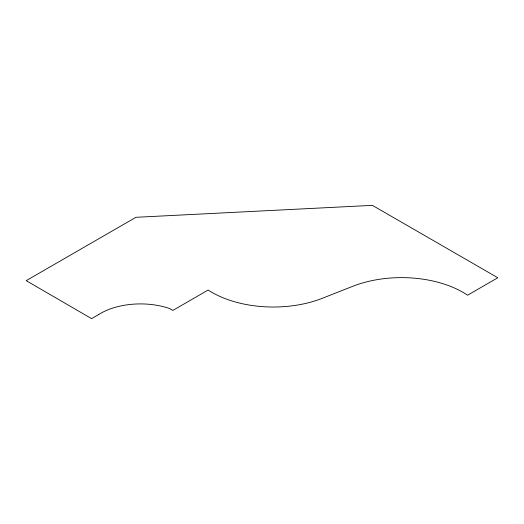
<?xml version="1.0" encoding="UTF-8"?>
<svg xmlns="http://www.w3.org/2000/svg" width="524" height="524" viewBox="0 0 524 524"><rect width="100%" height="100%" fill="white"/><g stroke="black" fill="none" stroke-linecap="round" stroke-linejoin="round"><path stroke-width="0.79" d="M98.787 314.446L91.589 318.644L26.2 280.654L135.932 217.303L372.394 205.356L497.8 277.759L467.572 295.209A86.801 50.114 0 0 0 350.929 287.028L324.291 297.514A87.01 50.239 0 0 1 208.146 290.047L172.881 310.404L169.553 308.525A56.795 32.789 0 0 0 98.787 314.446"/></g></svg>
